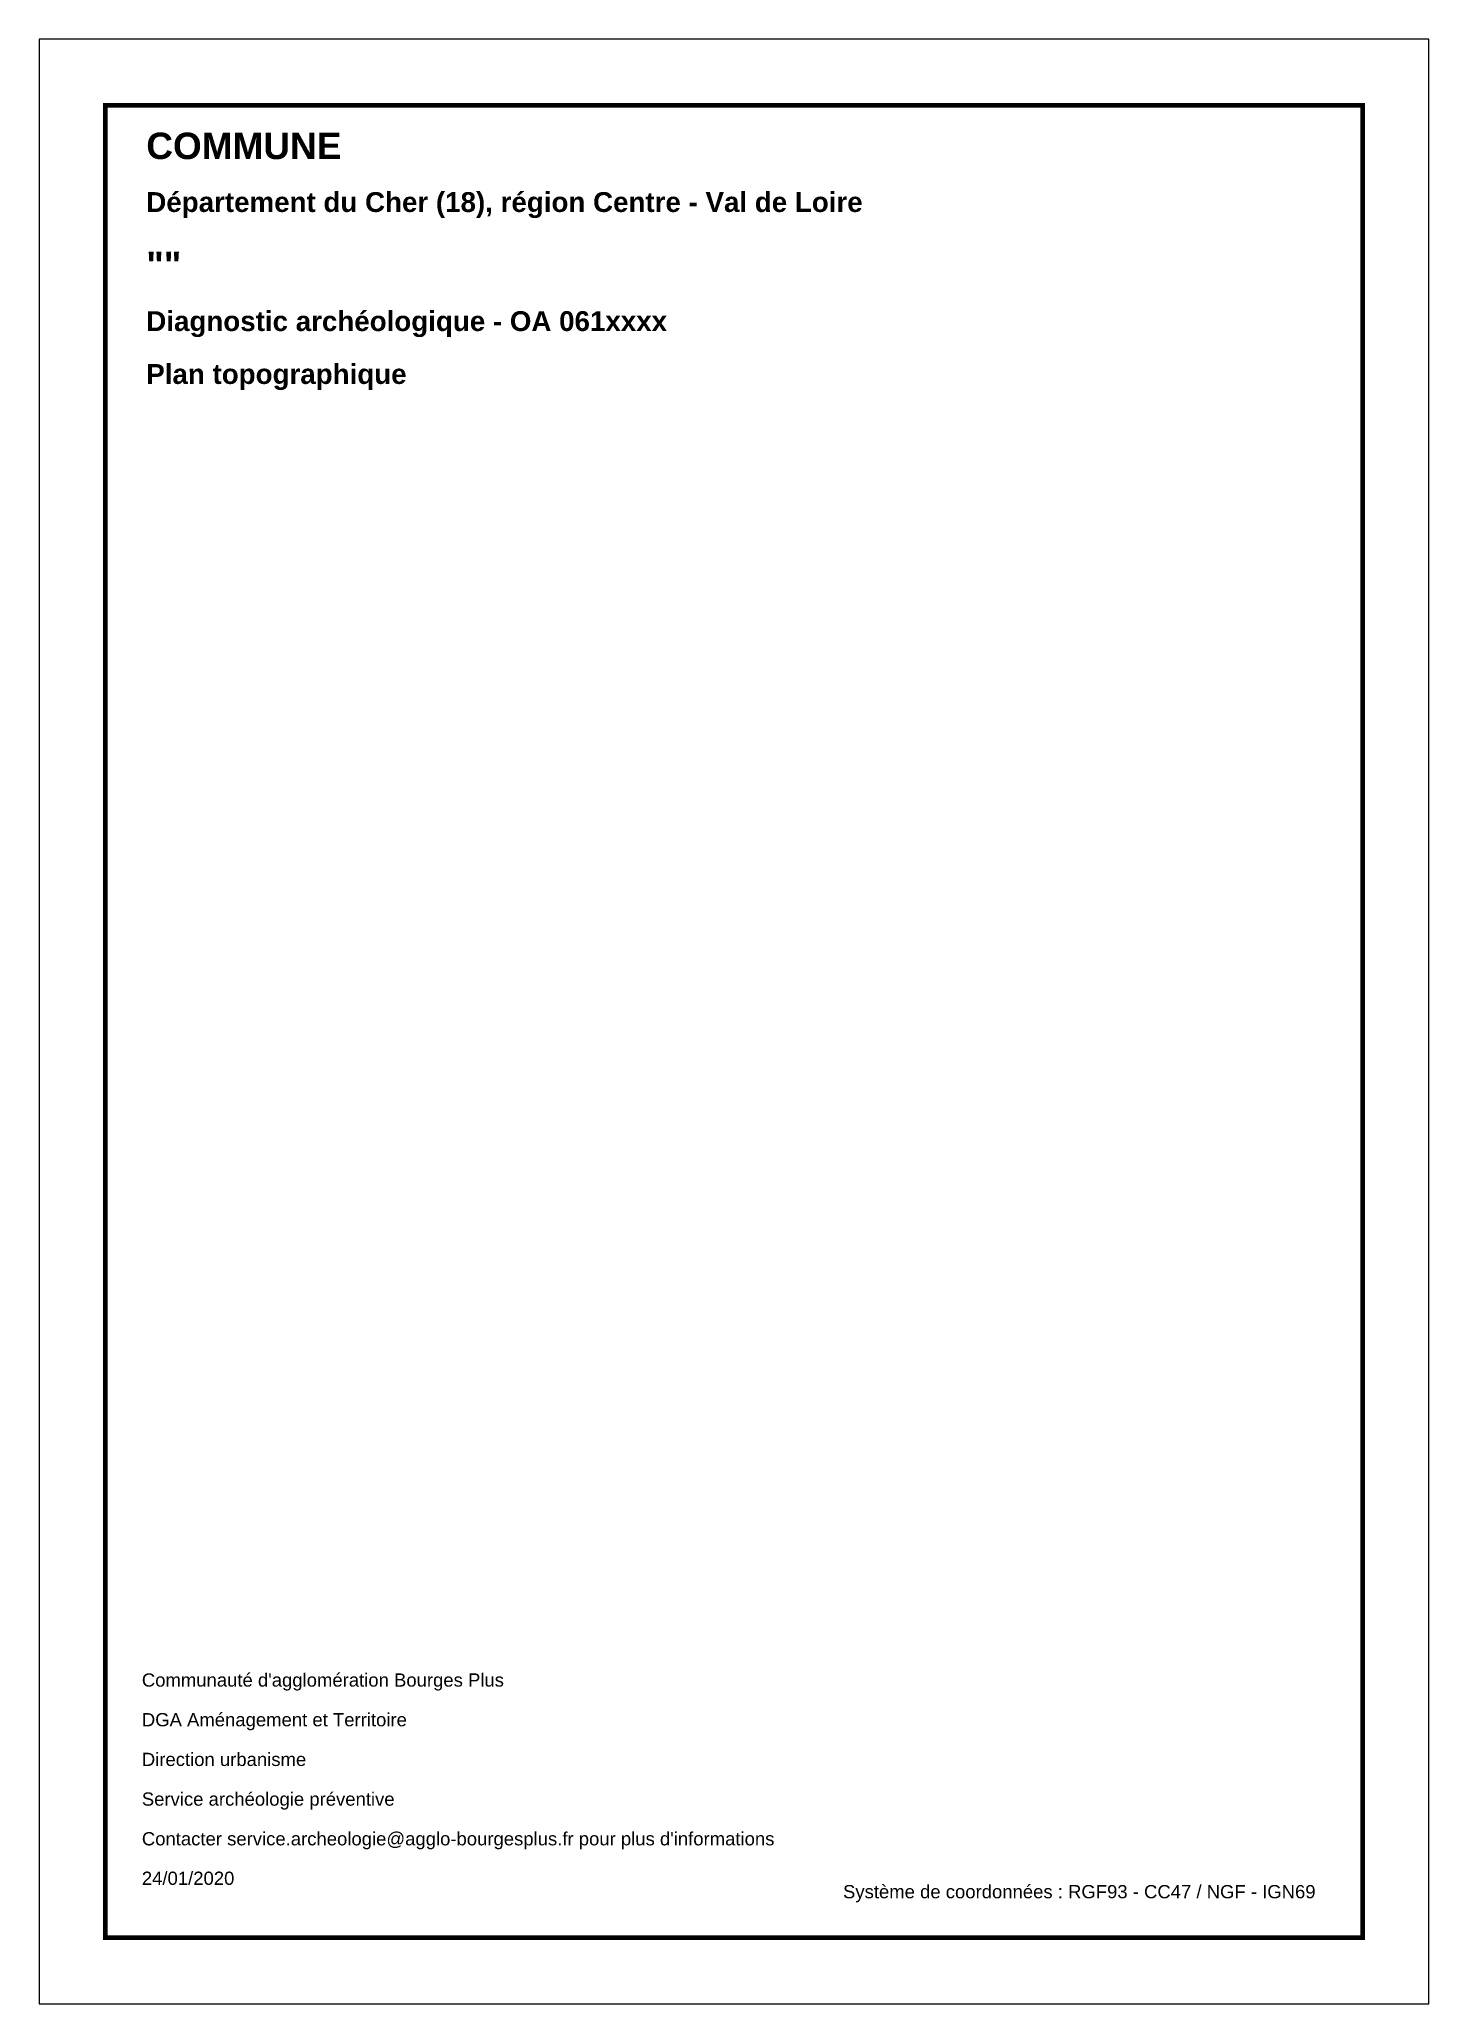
# Paper-space layout 'Opération archéo - plan topo (A4 Portrait)' of a CAD drawing. Header units: metres, sheet in millimetres. Extents: x 0 to 210, y 0 to 297.
import ezdxf
from ezdxf.enums import TextEntityAlignment as Align

# ---------------------------------------------------------------- set-up
doc = ezdxf.new("R2010")
doc.units = ezdxf.units.M
doc.header["$LTSCALE"] = 2
for name, color, linetype, lineweight in [('Mise en page - Cadre', 7, 'Continuous', 25), ('Mise en page - Fenêtre', 5, 'Continuous', 25), ('Mise en page - Texte', 7, 'Continuous', 25)]:
    doc.layers.add(name, color=color, linetype=linetype, lineweight=lineweight)
doc.styles.add('Arial', font='arial.ttf')
doc.styles.add('Titre', font='arialbd.ttf')

psp = doc.layouts.new('Opération archéo - plan topo (A4 Portrait)')

# ---------------------------------------------------------------- linework, layer by layer
at = {"layer": 'Mise en page - Cadre'}
psp.add_lwpolyline([(210, 0), (210, 297), (0, 297), (0, 0)], close=True, dxfattribs=at)
at = {"layer": 'Mise en page - Cadre', "const_width": 0.7, "flags": 128}
psp.add_lwpolyline([(200, 10), (200, 287), (10, 287), (10, 10)], close=True, dxfattribs=at)

# ---------------------------------------------------------------- texts
at = {"layer": 'Mise en page - Texte'}
for s, height, style, p in [('COMMUNE', 4, 'Titre', (16.17, 278.89)), ('Département du Cher (18), région Centre - Val de Loire', 3, 'Titre', (16.17, 270.89)), ('""', 4, 'Titre', (16.17, 260.89)), ('Diagnostic archéologique - OA 061xxxx', 3, 'Titre', (16.17, 252.89)), ('Plan topographique', 3, 'Titre', (16.17, 244.89)), ("Communauté d'agglomération Bourges Plus", 2, 'Arial', (15.5, 47.94)), ('DGA Aménagement et Territoire', 2, 'Arial', (15.5, 41.94)), ('Direction urbanisme', 2, 'Arial', (15.5, 35.94)), ('Service archéologie préventive', 2, 'Arial', (15.5, 29.94)), ("Contacter service.archeologie@agglo-bourgesplus.fr pour plus d'informations", 2, 'Arial', (15.5, 23.94))]:
    psp.add_text(s, height=height, dxfattribs=dict(at, style=style)).set_placement(p)
at = {"layer": 'Mise en page - Texte', "style": 'Arial'}
psp.add_text('Système de coordonnées : RGF93 - CC47 / NGF - IGN69', height=2, dxfattribs=at).set_placement((192.9, 15.94), align=Align.RIGHT)
at = {"layer": 'Mise en page - Texte', "insert": (15.5, 17.94), "char_height": 2, "attachment_point": 7, "style": 'Arial'}
psp.add_mtext('24/01/2020', dxfattribs=at)

# ---------------------------------------------------------------- viewports
at = {"layer": 'Mise en page - Fenêtre', "color": 5}
psp.add_viewport(center=(105, 148.5), size=(190, 277), view_center_point=(1654728.56, 6209002.5), view_height=155.815, dxfattribs=at)

doc.saveas('drawing.dxf')
